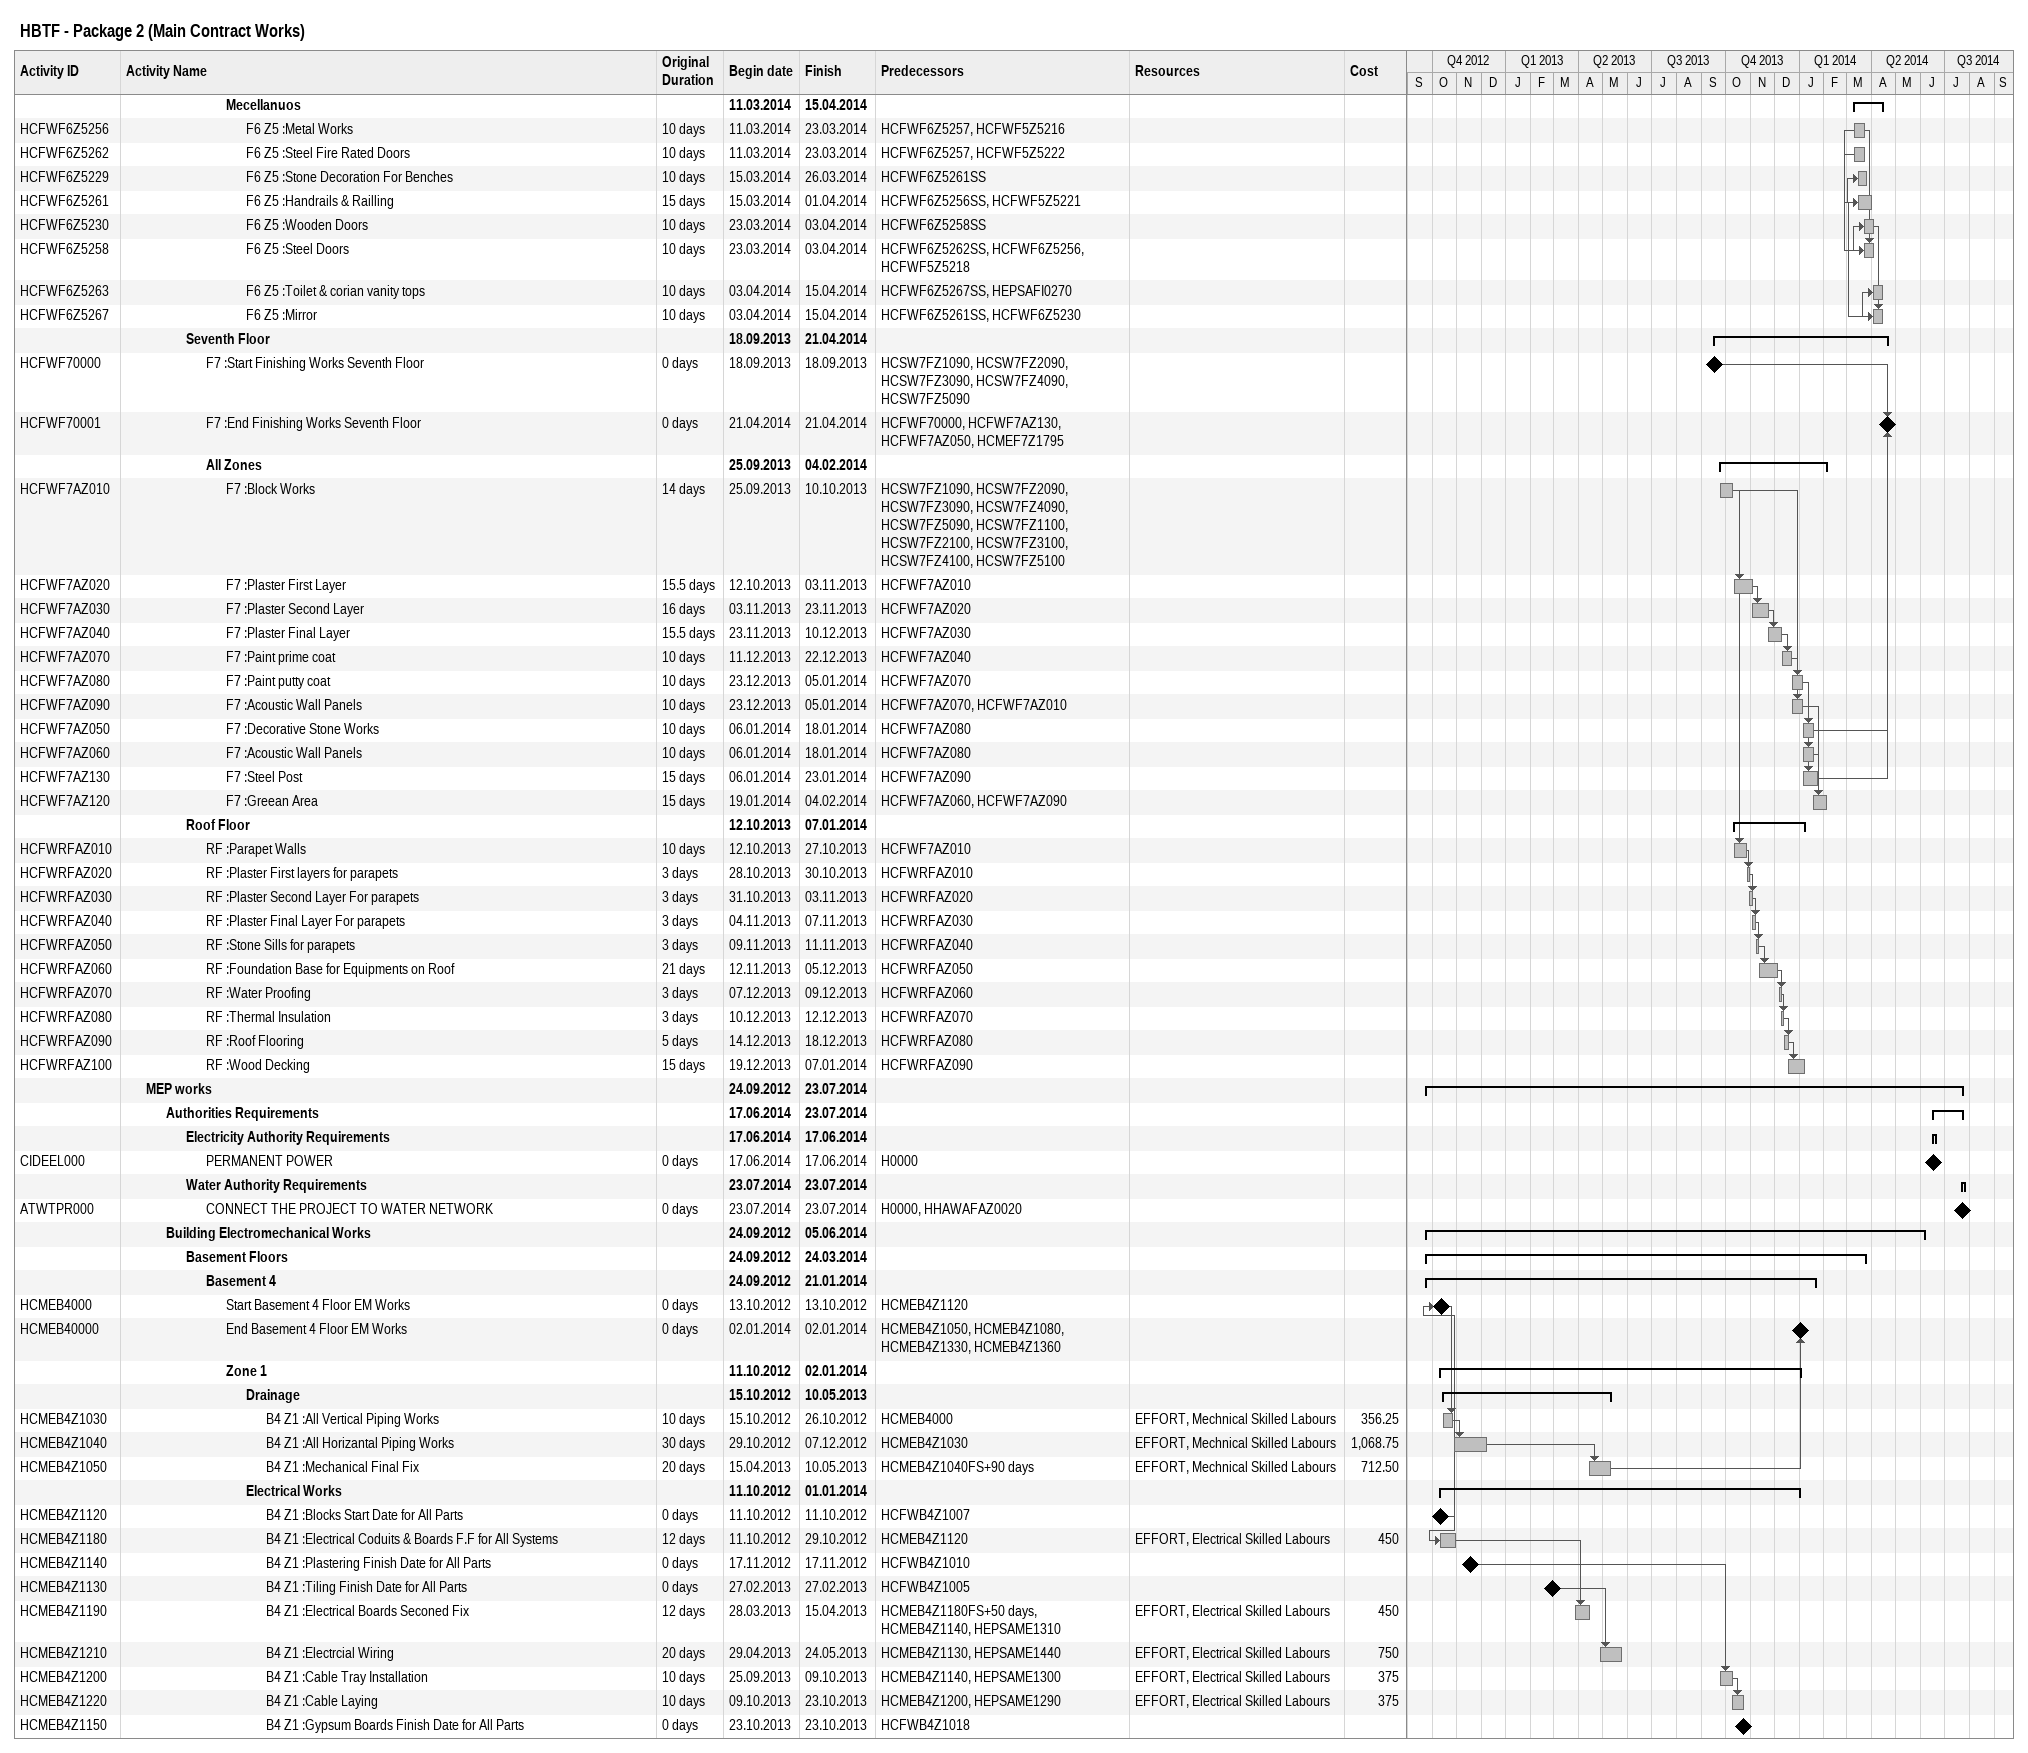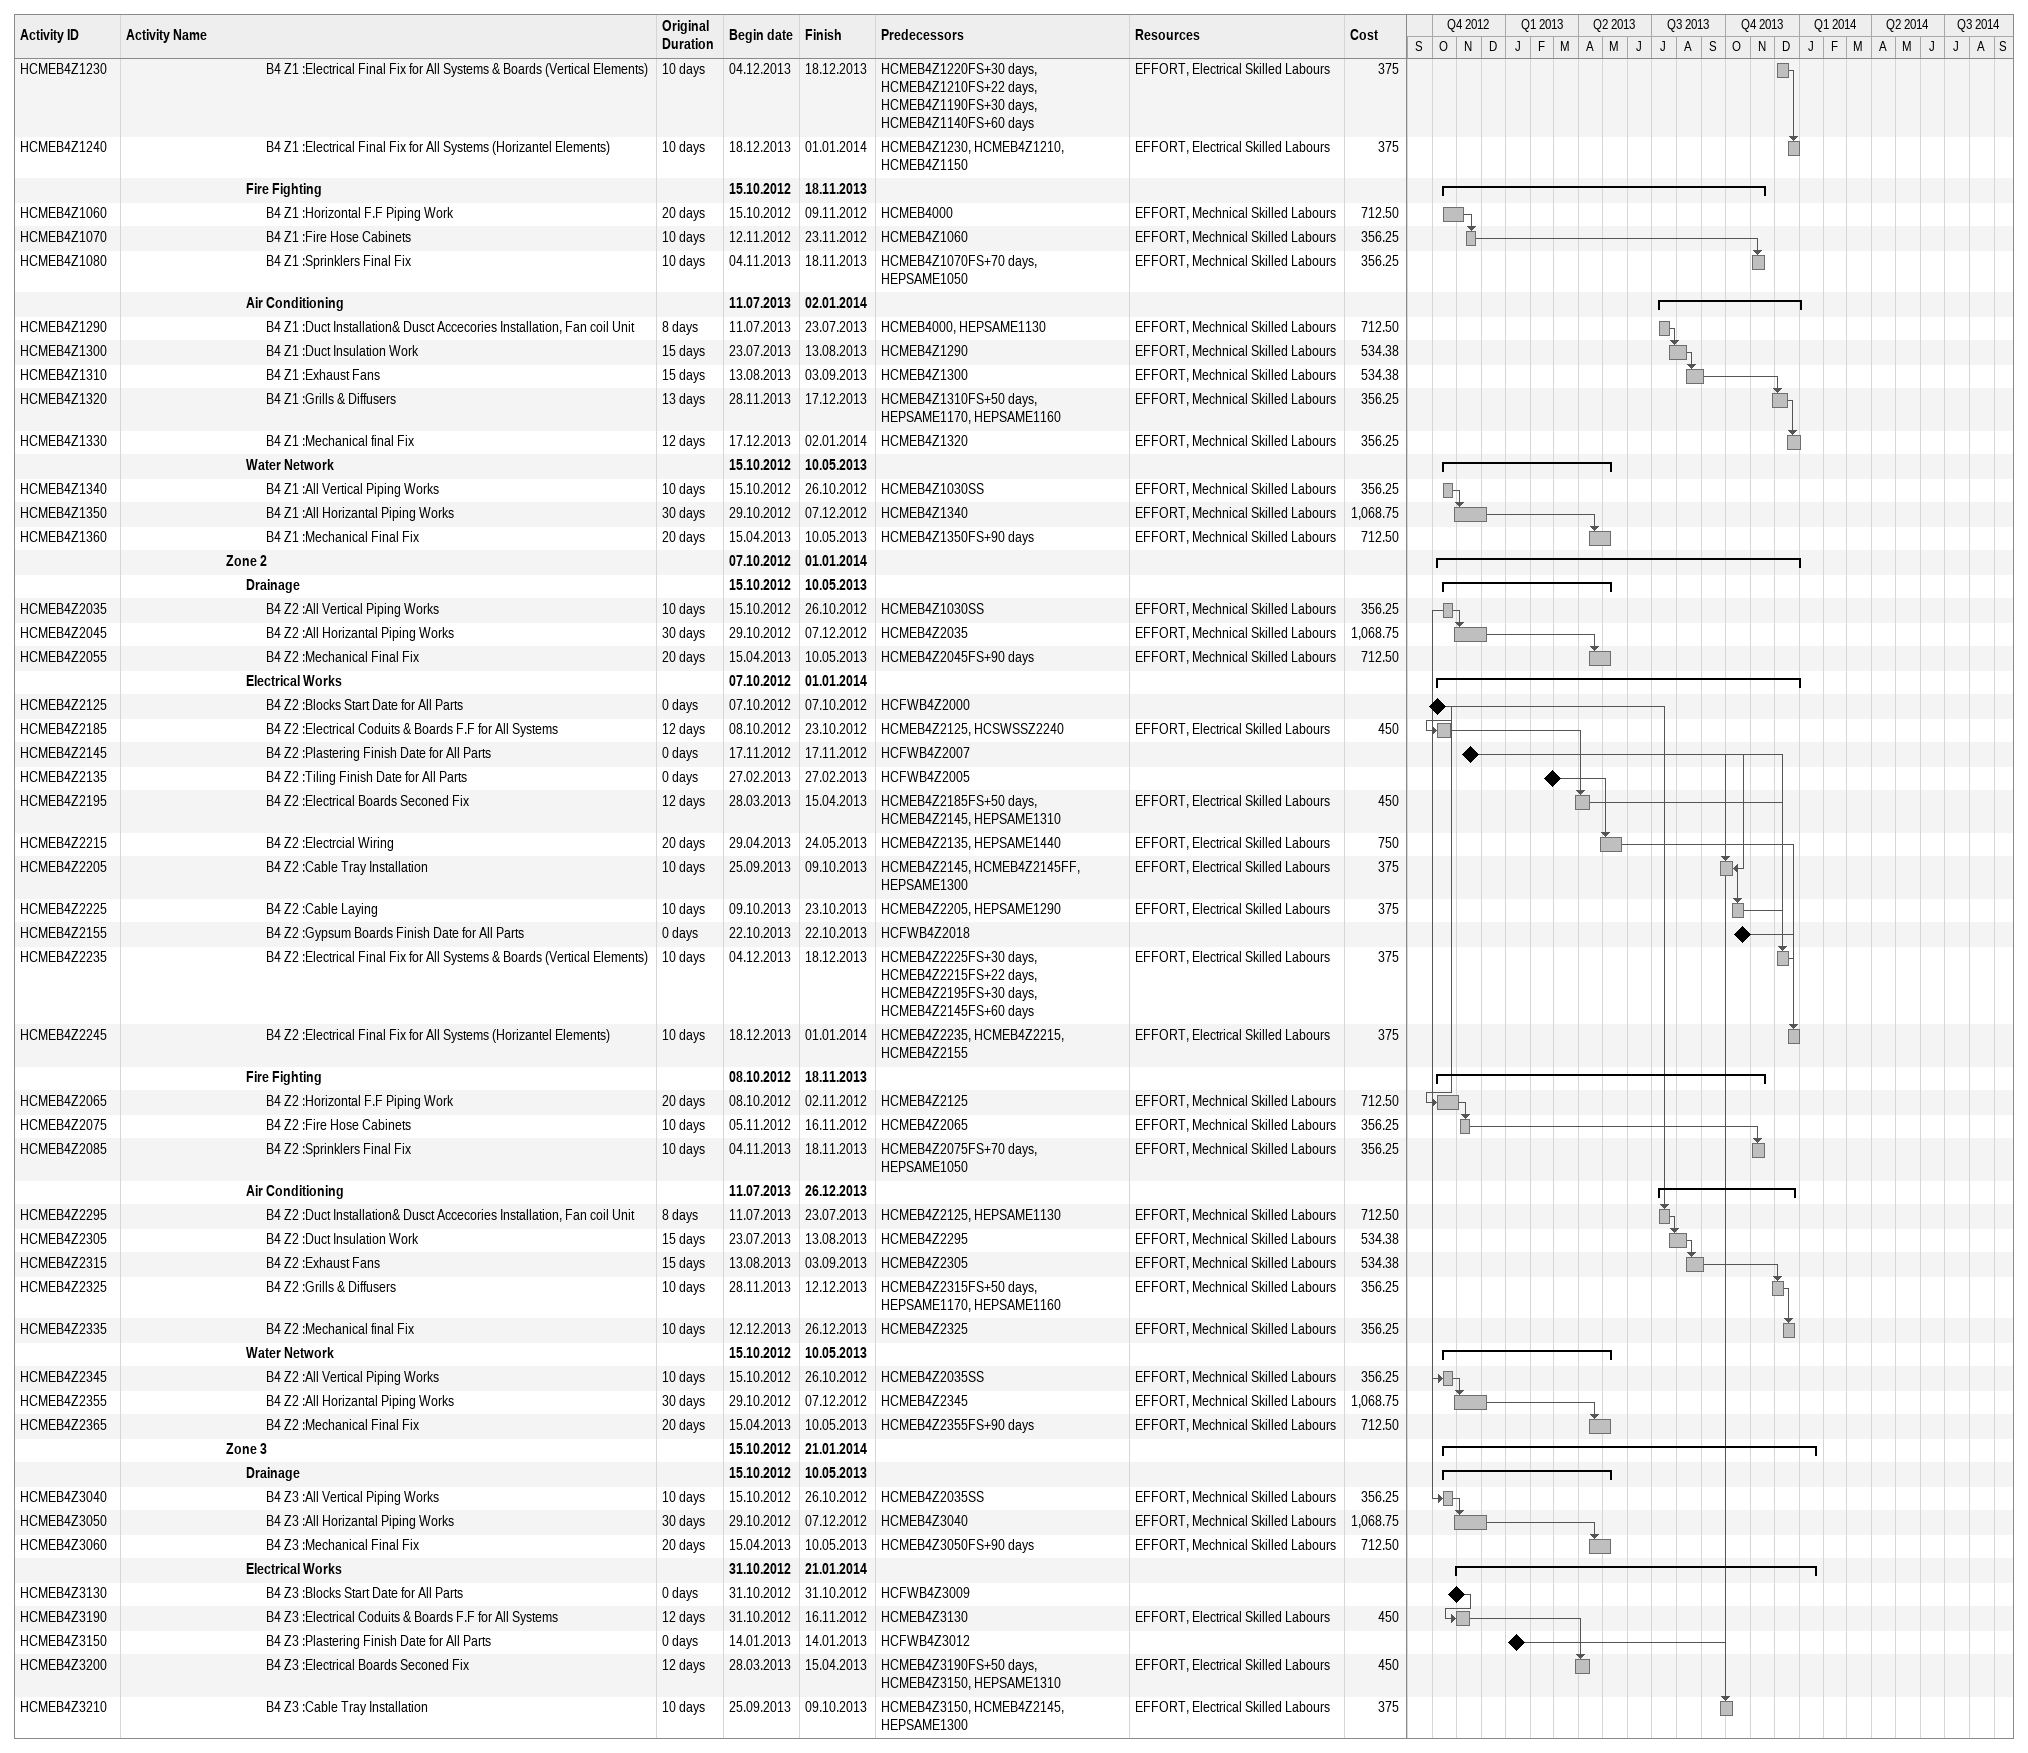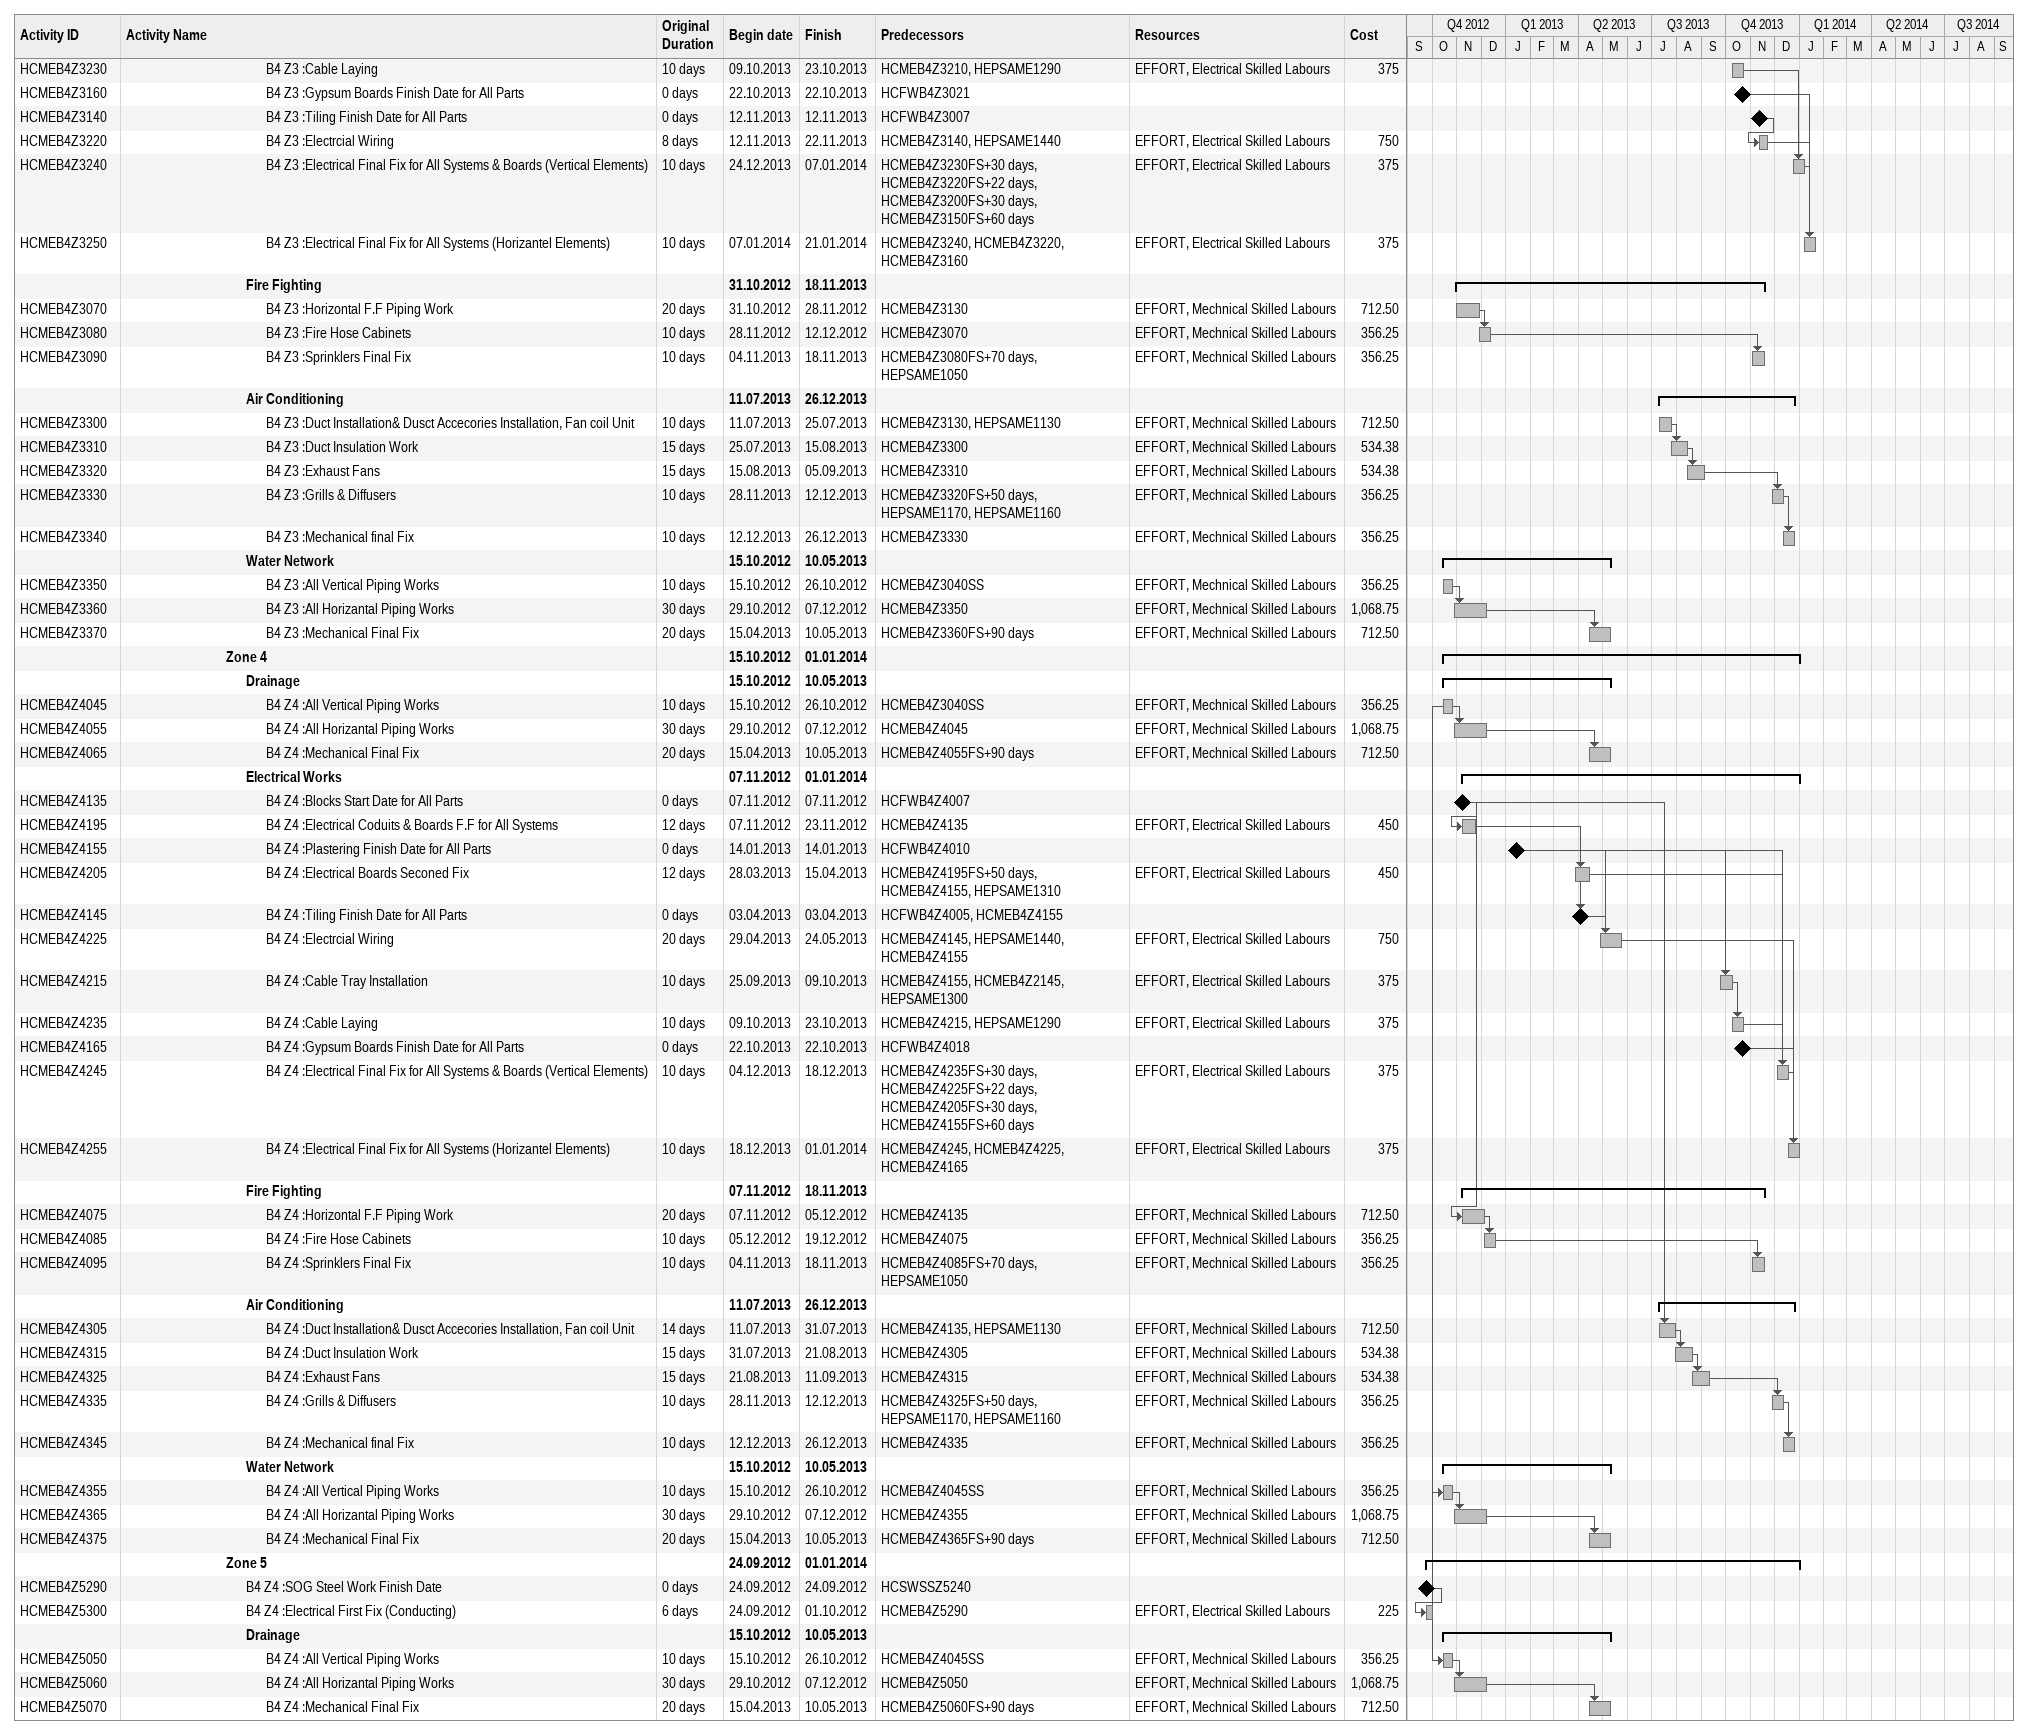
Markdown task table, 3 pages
HBTF - Package 2 (Main Contract Works)

| ID | Level | Task | Original duration | Start | Finish | Predecessors | Resources | Cost |
|---|---|---|---|---|---|---|---|---|
|  | 6 | **Mecellanuos** |  | 2014-03-11 | 2014-04-15 |  |  |  |
| HCFWF6Z5256 | 7 | F6 Z5 :Metal Works | 10d | 2014-03-11 | 2014-03-23 | HCFWF6Z5257, HCFWF5Z5216 |  |  |
| HCFWF6Z5262 | 7 | F6 Z5 :Steel Fire Rated Doors | 10d | 2014-03-11 | 2014-03-23 | HCFWF6Z5257, HCFWF5Z5222 |  |  |
| HCFWF6Z5229 | 7 | F6 Z5 :Stone Decoration For Benches | 10d | 2014-03-15 | 2014-03-26 | HCFWF6Z5261SS |  |  |
| HCFWF6Z5261 | 7 | F6 Z5 :Handrails & Railling | 15d | 2014-03-15 | 2014-04-01 | HCFWF6Z5256SS, HCFWF5Z5221 |  |  |
| HCFWF6Z5230 | 7 | F6 Z5 :Wooden Doors | 10d | 2014-03-23 | 2014-04-03 | HCFWF6Z5258SS |  |  |
| HCFWF6Z5258 | 7 | F6 Z5 :Steel Doors | 10d | 2014-03-23 | 2014-04-03 | HCFWF6Z5262SS, HCFWF6Z5256, HCFWF5Z5218 |  |  |
| HCFWF6Z5263 | 7 | F6 Z5 :Toilet & corian vanity tops | 10d | 2014-04-03 | 2014-04-15 | HCFWF6Z5267SS, HEPSAFI0270 |  |  |
| HCFWF6Z5267 | 7 | F6 Z5 :Mirror | 10d | 2014-04-03 | 2014-04-15 | HCFWF6Z5261SS, HCFWF6Z5230 |  |  |
|  | 4 | **Seventh Floor** |  | 2013-09-18 | 2014-04-21 |  |  |  |
| HCFWF70000 | 5 | F7 :Start Finishing Works Seventh Floor | 0d | 2013-09-18 | 2013-09-18 | HCSW7FZ1090, HCSW7FZ2090, HCSW7FZ3090, HCSW7FZ4090, HCSW7FZ5090 |  |  |
| HCFWF70001 | 5 | F7 :End Finishing Works Seventh Floor | 0d | 2014-04-21 | 2014-04-21 | HCFWF70000, HCFWF7AZ130, HCFWF7AZ050, HCMEF7Z1795 |  |  |
|  | 5 | **All Zones** |  | 2013-09-25 | 2014-02-04 |  |  |  |
| HCFWF7AZ010 | 6 | F7 :Block Works | 14d | 2013-09-25 | 2013-10-10 | HCSW7FZ1090, HCSW7FZ2090, HCSW7FZ3090, HCSW7FZ4090, HCSW7FZ5090, HCSW7FZ1100, HCSW7FZ2100, HCSW7FZ3100, HCSW7FZ4100, HCSW7FZ5100 |  |  |
| HCFWF7AZ020 | 6 | F7 :Plaster First Layer | 15.5d | 2013-10-12 | 2013-11-03 | HCFWF7AZ010 |  |  |
| HCFWF7AZ030 | 6 | F7 :Plaster Second Layer | 16d | 2013-11-03 | 2013-11-23 | HCFWF7AZ020 |  |  |
| HCFWF7AZ040 | 6 | F7 :Plaster Final Layer | 15.5d | 2013-11-23 | 2013-12-10 | HCFWF7AZ030 |  |  |
| HCFWF7AZ070 | 6 | F7 :Paint prime coat | 10d | 2013-12-11 | 2013-12-22 | HCFWF7AZ040 |  |  |
| HCFWF7AZ080 | 6 | F7 :Paint putty coat | 10d | 2013-12-23 | 2014-01-05 | HCFWF7AZ070 |  |  |
| HCFWF7AZ090 | 6 | F7 :Acoustic Wall Panels | 10d | 2013-12-23 | 2014-01-05 | HCFWF7AZ070, HCFWF7AZ010 |  |  |
| HCFWF7AZ050 | 6 | F7 :Decorative Stone Works | 10d | 2014-01-06 | 2014-01-18 | HCFWF7AZ080 |  |  |
| HCFWF7AZ060 | 6 | F7 :Acoustic Wall Panels | 10d | 2014-01-06 | 2014-01-18 | HCFWF7AZ080 |  |  |
| HCFWF7AZ130 | 6 | F7 :Steel Post | 15d | 2014-01-06 | 2014-01-23 | HCFWF7AZ090 |  |  |
| HCFWF7AZ120 | 6 | F7 :Greean Area | 15d | 2014-01-19 | 2014-02-04 | HCFWF7AZ060, HCFWF7AZ090 |  |  |
|  | 4 | **Roof Floor** |  | 2013-10-12 | 2014-01-07 |  |  |  |
| HCFWRFAZ010 | 5 | RF :Parapet Walls | 10d | 2013-10-12 | 2013-10-27 | HCFWF7AZ010 |  |  |
| HCFWRFAZ020 | 5 | RF :Plaster First layers for parapets | 3d | 2013-10-28 | 2013-10-30 | HCFWRFAZ010 |  |  |
| HCFWRFAZ030 | 5 | RF :Plaster Second Layer For parapets | 3d | 2013-10-31 | 2013-11-03 | HCFWRFAZ020 |  |  |
| HCFWRFAZ040 | 5 | RF :Plaster Final Layer For parapets | 3d | 2013-11-04 | 2013-11-07 | HCFWRFAZ030 |  |  |
| HCFWRFAZ050 | 5 | RF :Stone Sills for parapets | 3d | 2013-11-09 | 2013-11-11 | HCFWRFAZ040 |  |  |
| HCFWRFAZ060 | 5 | RF :Foundation Base for Equipments on Roof | 21d | 2013-11-12 | 2013-12-05 | HCFWRFAZ050 |  |  |
| HCFWRFAZ070 | 5 | RF :Water Proofing | 3d | 2013-12-07 | 2013-12-09 | HCFWRFAZ060 |  |  |
| HCFWRFAZ080 | 5 | RF :Thermal Insulation | 3d | 2013-12-10 | 2013-12-12 | HCFWRFAZ070 |  |  |
| HCFWRFAZ090 | 5 | RF :Roof Flooring | 5d | 2013-12-14 | 2013-12-18 | HCFWRFAZ080 |  |  |
| HCFWRFAZ100 | 5 | RF :Wood Decking | 15d | 2013-12-19 | 2014-01-07 | HCFWRFAZ090 |  |  |
|  | 2 | **MEP works** |  | 2012-09-24 | 2014-07-23 |  |  |  |
|  | 3 | **Authorities Requirements** |  | 2014-06-17 | 2014-07-23 |  |  |  |
|  | 4 | **Electricity Authority Requirements** |  | 2014-06-17 | 2014-06-17 |  |  |  |
| CIDEEL000 | 5 | PERMANENT POWER | 0d | 2014-06-17 | 2014-06-17 | H0000 |  |  |
|  | 4 | **Water Authority Requirements** |  | 2014-07-23 | 2014-07-23 |  |  |  |
| ATWTPR000 | 5 | CONNECT THE PROJECT TO WATER NETWORK | 0d | 2014-07-23 | 2014-07-23 | H0000, HHAWAFAZ0020 |  |  |
|  | 3 | **Building Electromechanical Works** |  | 2012-09-24 | 2014-06-05 |  |  |  |
|  | 4 | **Basement Floors** |  | 2012-09-24 | 2014-03-24 |  |  |  |
|  | 5 | **Basement 4** |  | 2012-09-24 | 2014-01-21 |  |  |  |
| HCMEB4000 | 6 | Start Basement 4 Floor EM Works | 0d | 2012-10-13 | 2012-10-13 | HCMEB4Z1120 |  |  |
| HCMEB40000 | 6 | End Basement 4 Floor EM Works | 0d | 2014-01-02 | 2014-01-02 | HCMEB4Z1050, HCMEB4Z1080, HCMEB4Z1330, HCMEB4Z1360 |  |  |
|  | 6 | **Zone 1** |  | 2012-10-11 | 2014-01-02 |  |  |  |
|  | 7 | **Drainage** |  | 2012-10-15 | 2013-05-10 |  |  |  |
| HCMEB4Z1030 | 8 | B4 Z1 :All Vertical Piping Works | 10d | 2012-10-15 | 2012-10-26 | HCMEB4000 | EFFORT, Mechnical Skilled Labours | 356.25 |
| HCMEB4Z1040 | 8 | B4 Z1 :All Horizantal Piping Works | 30d | 2012-10-29 | 2012-12-07 | HCMEB4Z1030 | EFFORT, Mechnical Skilled Labours | 1068.75 |
| HCMEB4Z1050 | 8 | B4 Z1 :Mechanical Final Fix | 20d | 2013-04-15 | 2013-05-10 | HCMEB4Z1040FS+90d | EFFORT, Mechnical Skilled Labours | 712.50 |
|  | 7 | **Electrical Works** |  | 2012-10-11 | 2014-01-01 |  |  |  |
| HCMEB4Z1120 | 8 | B4 Z1 :Blocks Start Date for All Parts | 0d | 2012-10-11 | 2012-10-11 | HCFWB4Z1007 |  |  |
| HCMEB4Z1180 | 8 | B4 Z1 :Electrical Coduits & Boards F.F for All Systems | 12d | 2012-10-11 | 2012-10-29 | HCMEB4Z1120 | EFFORT, Electrical Skilled Labours | 450 |
| HCMEB4Z1140 | 8 | B4 Z1 :Plastering Finish Date for All Parts | 0d | 2012-11-17 | 2012-11-17 | HCFWB4Z1010 |  |  |
| HCMEB4Z1130 | 8 | B4 Z1 :Tiling Finish Date for All Parts | 0d | 2013-02-27 | 2013-02-27 | HCFWB4Z1005 |  |  |
| HCMEB4Z1190 | 8 | B4 Z1 :Electrical Boards Seconed Fix | 12d | 2013-03-28 | 2013-04-15 | HCMEB4Z1180FS+50d, HCMEB4Z1140, HEPSAME1310 | EFFORT, Electrical Skilled Labours | 450 |
| HCMEB4Z1210 | 8 | B4 Z1 :Electrcial Wiring | 20d | 2013-04-29 | 2013-05-24 | HCMEB4Z1130, HEPSAME1440 | EFFORT, Electrical Skilled Labours | 750 |
| HCMEB4Z1200 | 8 | B4 Z1 :Cable Tray Installation | 10d | 2013-09-25 | 2013-10-09 | HCMEB4Z1140, HEPSAME1300 | EFFORT, Electrical Skilled Labours | 375 |
| HCMEB4Z1220 | 8 | B4 Z1 :Cable Laying | 10d | 2013-10-09 | 2013-10-23 | HCMEB4Z1200, HEPSAME1290 | EFFORT, Electrical Skilled Labours | 375 |
| HCMEB4Z1150 | 8 | B4 Z1 :Gypsum Boards Finish Date for All Parts | 0d | 2013-10-23 | 2013-10-23 | HCFWB4Z1018 |  |  |
| HCMEB4Z1230 | 8 | B4 Z1 :Electrical Final Fix for All Systems & Boards (Vertical Elements) | 10d | 2013-12-04 | 2013-12-18 | HCMEB4Z1220FS+30d, HCMEB4Z1210FS+22d, HCMEB4Z1190FS+30d, HCMEB4Z1140FS+60d | EFFORT, Electrical Skilled Labours | 375 |
| HCMEB4Z1240 | 8 | B4 Z1 :Electrical Final Fix for All Systems (Horizantel Elements) | 10d | 2013-12-18 | 2014-01-01 | HCMEB4Z1230, HCMEB4Z1210, HCMEB4Z1150 | EFFORT, Electrical Skilled Labours | 375 |
|  | 7 | **Fire Fighting** |  | 2012-10-15 | 2013-11-18 |  |  |  |
| HCMEB4Z1060 | 8 | B4 Z1 :Horizontal F.F Piping Work | 20d | 2012-10-15 | 2012-11-09 | HCMEB4000 | EFFORT, Mechnical Skilled Labours | 712.50 |
| HCMEB4Z1070 | 8 | B4 Z1 :Fire Hose Cabinets | 10d | 2012-11-12 | 2012-11-23 | HCMEB4Z1060 | EFFORT, Mechnical Skilled Labours | 356.25 |
| HCMEB4Z1080 | 8 | B4 Z1 :Sprinklers Final Fix | 10d | 2013-11-04 | 2013-11-18 | HCMEB4Z1070FS+70d, HEPSAME1050 | EFFORT, Mechnical Skilled Labours | 356.25 |
|  | 7 | **Air Conditioning** |  | 2013-07-11 | 2014-01-02 |  |  |  |
| HCMEB4Z1290 | 8 | B4 Z1 :Duct Installation& Dusct Accecories Installation, Fan coil Unit | 8d | 2013-07-11 | 2013-07-23 | HCMEB4000, HEPSAME1130 | EFFORT, Mechnical Skilled Labours | 712.50 |
| HCMEB4Z1300 | 8 | B4 Z1 :Duct Insulation Work | 15d | 2013-07-23 | 2013-08-13 | HCMEB4Z1290 | EFFORT, Mechnical Skilled Labours | 534.38 |
| HCMEB4Z1310 | 8 | B4 Z1 :Exhaust Fans | 15d | 2013-08-13 | 2013-09-03 | HCMEB4Z1300 | EFFORT, Mechnical Skilled Labours | 534.38 |
| HCMEB4Z1320 | 8 | B4 Z1 :Grills & Diffusers | 13d | 2013-11-28 | 2013-12-17 | HCMEB4Z1310FS+50d, HEPSAME1170, HEPSAME1160 | EFFORT, Mechnical Skilled Labours | 356.25 |
| HCMEB4Z1330 | 8 | B4 Z1 :Mechanical final Fix | 12d | 2013-12-17 | 2014-01-02 | HCMEB4Z1320 | EFFORT, Mechnical Skilled Labours | 356.25 |
|  | 7 | **Water Network** |  | 2012-10-15 | 2013-05-10 |  |  |  |
| HCMEB4Z1340 | 8 | B4 Z1 :All Vertical Piping Works | 10d | 2012-10-15 | 2012-10-26 | HCMEB4Z1030SS | EFFORT, Mechnical Skilled Labours | 356.25 |
| HCMEB4Z1350 | 8 | B4 Z1 :All Horizantal Piping Works | 30d | 2012-10-29 | 2012-12-07 | HCMEB4Z1340 | EFFORT, Mechnical Skilled Labours | 1068.75 |
| HCMEB4Z1360 | 8 | B4 Z1 :Mechanical Final Fix | 20d | 2013-04-15 | 2013-05-10 | HCMEB4Z1350FS+90d | EFFORT, Mechnical Skilled Labours | 712.50 |
|  | 6 | **Zone 2** |  | 2012-10-07 | 2014-01-01 |  |  |  |
|  | 7 | **Drainage** |  | 2012-10-15 | 2013-05-10 |  |  |  |
| HCMEB4Z2035 | 8 | B4 Z2 :All Vertical Piping Works | 10d | 2012-10-15 | 2012-10-26 | HCMEB4Z1030SS | EFFORT, Mechnical Skilled Labours | 356.25 |
| HCMEB4Z2045 | 8 | B4 Z2 :All Horizantal Piping Works | 30d | 2012-10-29 | 2012-12-07 | HCMEB4Z2035 | EFFORT, Mechnical Skilled Labours | 1068.75 |
| HCMEB4Z2055 | 8 | B4 Z2 :Mechanical Final Fix | 20d | 2013-04-15 | 2013-05-10 | HCMEB4Z2045FS+90d | EFFORT, Mechnical Skilled Labours | 712.50 |
|  | 7 | **Electrical Works** |  | 2012-10-07 | 2014-01-01 |  |  |  |
| HCMEB4Z2125 | 8 | B4 Z2 :Blocks Start Date for All Parts | 0d | 2012-10-07 | 2012-10-07 | HCFWB4Z2000 |  |  |
| HCMEB4Z2185 | 8 | B4 Z2 :Electrical Coduits & Boards F.F for All Systems | 12d | 2012-10-08 | 2012-10-23 | HCMEB4Z2125, HCSWSSZ2240 | EFFORT, Electrical Skilled Labours | 450 |
| HCMEB4Z2145 | 8 | B4 Z2 :Plastering Finish Date for All Parts | 0d | 2012-11-17 | 2012-11-17 | HCFWB4Z2007 |  |  |
| HCMEB4Z2135 | 8 | B4 Z2 :Tiling Finish Date for All Parts | 0d | 2013-02-27 | 2013-02-27 | HCFWB4Z2005 |  |  |
| HCMEB4Z2195 | 8 | B4 Z2 :Electrical Boards Seconed Fix | 12d | 2013-03-28 | 2013-04-15 | HCMEB4Z2185FS+50d, HCMEB4Z2145, HEPSAME1310 | EFFORT, Electrical Skilled Labours | 450 |
| HCMEB4Z2215 | 8 | B4 Z2 :Electrcial Wiring | 20d | 2013-04-29 | 2013-05-24 | HCMEB4Z2135, HEPSAME1440 | EFFORT, Electrical Skilled Labours | 750 |
| HCMEB4Z2205 | 8 | B4 Z2 :Cable Tray Installation | 10d | 2013-09-25 | 2013-10-09 | HCMEB4Z2145, HCMEB4Z2145FF, HEPSAME1300 | EFFORT, Electrical Skilled Labours | 375 |
| HCMEB4Z2225 | 8 | B4 Z2 :Cable Laying | 10d | 2013-10-09 | 2013-10-23 | HCMEB4Z2205, HEPSAME1290 | EFFORT, Electrical Skilled Labours | 375 |
| HCMEB4Z2155 | 8 | B4 Z2 :Gypsum Boards Finish Date for All Parts | 0d | 2013-10-22 | 2013-10-22 | HCFWB4Z2018 |  |  |
| HCMEB4Z2235 | 8 | B4 Z2 :Electrical Final Fix for All Systems & Boards (Vertical Elements) | 10d | 2013-12-04 | 2013-12-18 | HCMEB4Z2225FS+30d, HCMEB4Z2215FS+22d, HCMEB4Z2195FS+30d, HCMEB4Z2145FS+60d | EFFORT, Electrical Skilled Labours | 375 |
| HCMEB4Z2245 | 8 | B4 Z2 :Electrical Final Fix for All Systems (Horizantel Elements) | 10d | 2013-12-18 | 2014-01-01 | HCMEB4Z2235, HCMEB4Z2215, HCMEB4Z2155 | EFFORT, Electrical Skilled Labours | 375 |
|  | 7 | **Fire Fighting** |  | 2012-10-08 | 2013-11-18 |  |  |  |
| HCMEB4Z2065 | 8 | B4 Z2 :Horizontal F.F Piping Work | 20d | 2012-10-08 | 2012-11-02 | HCMEB4Z2125 | EFFORT, Mechnical Skilled Labours | 712.50 |
| HCMEB4Z2075 | 8 | B4 Z2 :Fire Hose Cabinets | 10d | 2012-11-05 | 2012-11-16 | HCMEB4Z2065 | EFFORT, Mechnical Skilled Labours | 356.25 |
| HCMEB4Z2085 | 8 | B4 Z2 :Sprinklers Final Fix | 10d | 2013-11-04 | 2013-11-18 | HCMEB4Z2075FS+70d, HEPSAME1050 | EFFORT, Mechnical Skilled Labours | 356.25 |
|  | 7 | **Air Conditioning** |  | 2013-07-11 | 2013-12-26 |  |  |  |
| HCMEB4Z2295 | 8 | B4 Z2 :Duct Installation& Dusct Accecories Installation, Fan coil Unit | 8d | 2013-07-11 | 2013-07-23 | HCMEB4Z2125, HEPSAME1130 | EFFORT, Mechnical Skilled Labours | 712.50 |
| HCMEB4Z2305 | 8 | B4 Z2 :Duct Insulation Work | 15d | 2013-07-23 | 2013-08-13 | HCMEB4Z2295 | EFFORT, Mechnical Skilled Labours | 534.38 |
| HCMEB4Z2315 | 8 | B4 Z2 :Exhaust Fans | 15d | 2013-08-13 | 2013-09-03 | HCMEB4Z2305 | EFFORT, Mechnical Skilled Labours | 534.38 |
| HCMEB4Z2325 | 8 | B4 Z2 :Grills & Diffusers | 10d | 2013-11-28 | 2013-12-12 | HCMEB4Z2315FS+50d, HEPSAME1170, HEPSAME1160 | EFFORT, Mechnical Skilled Labours | 356.25 |
| HCMEB4Z2335 | 8 | B4 Z2 :Mechanical final Fix | 10d | 2013-12-12 | 2013-12-26 | HCMEB4Z2325 | EFFORT, Mechnical Skilled Labours | 356.25 |
|  | 7 | **Water Network** |  | 2012-10-15 | 2013-05-10 |  |  |  |
| HCMEB4Z2345 | 8 | B4 Z2 :All Vertical Piping Works | 10d | 2012-10-15 | 2012-10-26 | HCMEB4Z2035SS | EFFORT, Mechnical Skilled Labours | 356.25 |
| HCMEB4Z2355 | 8 | B4 Z2 :All Horizantal Piping Works | 30d | 2012-10-29 | 2012-12-07 | HCMEB4Z2345 | EFFORT, Mechnical Skilled Labours | 1068.75 |
| HCMEB4Z2365 | 8 | B4 Z2 :Mechanical Final Fix | 20d | 2013-04-15 | 2013-05-10 | HCMEB4Z2355FS+90d | EFFORT, Mechnical Skilled Labours | 712.50 |
|  | 6 | **Zone 3** |  | 2012-10-15 | 2014-01-21 |  |  |  |
|  | 7 | **Drainage** |  | 2012-10-15 | 2013-05-10 |  |  |  |
| HCMEB4Z3040 | 8 | B4 Z3 :All Vertical Piping Works | 10d | 2012-10-15 | 2012-10-26 | HCMEB4Z2035SS | EFFORT, Mechnical Skilled Labours | 356.25 |
| HCMEB4Z3050 | 8 | B4 Z3 :All Horizantal Piping Works | 30d | 2012-10-29 | 2012-12-07 | HCMEB4Z3040 | EFFORT, Mechnical Skilled Labours | 1068.75 |
| HCMEB4Z3060 | 8 | B4 Z3 :Mechanical Final Fix | 20d | 2013-04-15 | 2013-05-10 | HCMEB4Z3050FS+90d | EFFORT, Mechnical Skilled Labours | 712.50 |
|  | 7 | **Electrical Works** |  | 2012-10-31 | 2014-01-21 |  |  |  |
| HCMEB4Z3130 | 8 | B4 Z3 :Blocks Start Date for All Parts | 0d | 2012-10-31 | 2012-10-31 | HCFWB4Z3009 |  |  |
| HCMEB4Z3190 | 8 | B4 Z3 :Electrical Coduits & Boards F.F for All Systems | 12d | 2012-10-31 | 2012-11-16 | HCMEB4Z3130 | EFFORT, Electrical Skilled Labours | 450 |
| HCMEB4Z3150 | 8 | B4 Z3 :Plastering Finish Date for All Parts | 0d | 2013-01-14 | 2013-01-14 | HCFWB4Z3012 |  |  |
| HCMEB4Z3200 | 8 | B4 Z3 :Electrical Boards Seconed Fix | 12d | 2013-03-28 | 2013-04-15 | HCMEB4Z3190FS+50d, HCMEB4Z3150, HEPSAME1310 | EFFORT, Electrical Skilled Labours | 450 |
| HCMEB4Z3210 | 8 | B4 Z3 :Cable Tray Installation | 10d | 2013-09-25 | 2013-10-09 | HCMEB4Z3150, HCMEB4Z2145, HEPSAME1300 | EFFORT, Electrical Skilled Labours | 375 |
| HCMEB4Z3230 | 8 | B4 Z3 :Cable Laying | 10d | 2013-10-09 | 2013-10-23 | HCMEB4Z3210, HEPSAME1290 | EFFORT, Electrical Skilled Labours | 375 |
| HCMEB4Z3160 | 8 | B4 Z3 :Gypsum Boards Finish Date for All Parts | 0d | 2013-10-22 | 2013-10-22 | HCFWB4Z3021 |  |  |
| HCMEB4Z3140 | 8 | B4 Z3 :Tiling Finish Date for All Parts | 0d | 2013-11-12 | 2013-11-12 | HCFWB4Z3007 |  |  |
| HCMEB4Z3220 | 8 | B4 Z3 :Electrcial Wiring | 8d | 2013-11-12 | 2013-11-22 | HCMEB4Z3140, HEPSAME1440 | EFFORT, Electrical Skilled Labours | 750 |
| HCMEB4Z3240 | 8 | B4 Z3 :Electrical Final Fix for All Systems & Boards (Vertical Elements) | 10d | 2013-12-24 | 2014-01-07 | HCMEB4Z3230FS+30d, HCMEB4Z3220FS+22d, HCMEB4Z3200FS+30d, HCMEB4Z3150FS+60d | EFFORT, Electrical Skilled Labours | 375 |
| HCMEB4Z3250 | 8 | B4 Z3 :Electrical Final Fix for All Systems (Horizantel Elements) | 10d | 2014-01-07 | 2014-01-21 | HCMEB4Z3240, HCMEB4Z3220, HCMEB4Z3160 | EFFORT, Electrical Skilled Labours | 375 |
|  | 7 | **Fire Fighting** |  | 2012-10-31 | 2013-11-18 |  |  |  |
| HCMEB4Z3070 | 8 | B4 Z3 :Horizontal F.F Piping Work | 20d | 2012-10-31 | 2012-11-28 | HCMEB4Z3130 | EFFORT, Mechnical Skilled Labours | 712.50 |
| HCMEB4Z3080 | 8 | B4 Z3 :Fire Hose Cabinets | 10d | 2012-11-28 | 2012-12-12 | HCMEB4Z3070 | EFFORT, Mechnical Skilled Labours | 356.25 |
| HCMEB4Z3090 | 8 | B4 Z3 :Sprinklers Final Fix | 10d | 2013-11-04 | 2013-11-18 | HCMEB4Z3080FS+70d, HEPSAME1050 | EFFORT, Mechnical Skilled Labours | 356.25 |
|  | 7 | **Air Conditioning** |  | 2013-07-11 | 2013-12-26 |  |  |  |
| HCMEB4Z3300 | 8 | B4 Z3 :Duct Installation& Dusct Accecories Installation, Fan coil Unit | 10d | 2013-07-11 | 2013-07-25 | HCMEB4Z3130, HEPSAME1130 | EFFORT, Mechnical Skilled Labours | 712.50 |
| HCMEB4Z3310 | 8 | B4 Z3 :Duct Insulation Work | 15d | 2013-07-25 | 2013-08-15 | HCMEB4Z3300 | EFFORT, Mechnical Skilled Labours | 534.38 |
| HCMEB4Z3320 | 8 | B4 Z3 :Exhaust Fans | 15d | 2013-08-15 | 2013-09-05 | HCMEB4Z3310 | EFFORT, Mechnical Skilled Labours | 534.38 |
| HCMEB4Z3330 | 8 | B4 Z3 :Grills & Diffusers | 10d | 2013-11-28 | 2013-12-12 | HCMEB4Z3320FS+50d, HEPSAME1170, HEPSAME1160 | EFFORT, Mechnical Skilled Labours | 356.25 |
| HCMEB4Z3340 | 8 | B4 Z3 :Mechanical final Fix | 10d | 2013-12-12 | 2013-12-26 | HCMEB4Z3330 | EFFORT, Mechnical Skilled Labours | 356.25 |
|  | 7 | **Water Network** |  | 2012-10-15 | 2013-05-10 |  |  |  |
| HCMEB4Z3350 | 8 | B4 Z3 :All Vertical Piping Works | 10d | 2012-10-15 | 2012-10-26 | HCMEB4Z3040SS | EFFORT, Mechnical Skilled Labours | 356.25 |
| HCMEB4Z3360 | 8 | B4 Z3 :All Horizantal Piping Works | 30d | 2012-10-29 | 2012-12-07 | HCMEB4Z3350 | EFFORT, Mechnical Skilled Labours | 1068.75 |
| HCMEB4Z3370 | 8 | B4 Z3 :Mechanical Final Fix | 20d | 2013-04-15 | 2013-05-10 | HCMEB4Z3360FS+90d | EFFORT, Mechnical Skilled Labours | 712.50 |
|  | 6 | **Zone 4** |  | 2012-10-15 | 2014-01-01 |  |  |  |
|  | 7 | **Drainage** |  | 2012-10-15 | 2013-05-10 |  |  |  |
| HCMEB4Z4045 | 8 | B4 Z4 :All Vertical Piping Works | 10d | 2012-10-15 | 2012-10-26 | HCMEB4Z3040SS | EFFORT, Mechnical Skilled Labours | 356.25 |
| HCMEB4Z4055 | 8 | B4 Z4 :All Horizantal Piping Works | 30d | 2012-10-29 | 2012-12-07 | HCMEB4Z4045 | EFFORT, Mechnical Skilled Labours | 1068.75 |
| HCMEB4Z4065 | 8 | B4 Z4 :Mechanical Final Fix | 20d | 2013-04-15 | 2013-05-10 | HCMEB4Z4055FS+90d | EFFORT, Mechnical Skilled Labours | 712.50 |
|  | 7 | **Electrical Works** |  | 2012-11-07 | 2014-01-01 |  |  |  |
| HCMEB4Z4135 | 8 | B4 Z4 :Blocks Start Date for All Parts | 0d | 2012-11-07 | 2012-11-07 | HCFWB4Z4007 |  |  |
| HCMEB4Z4195 | 8 | B4 Z4 :Electrical Coduits & Boards F.F for All Systems | 12d | 2012-11-07 | 2012-11-23 | HCMEB4Z4135 | EFFORT, Electrical Skilled Labours | 450 |
| HCMEB4Z4155 | 8 | B4 Z4 :Plastering Finish Date for All Parts | 0d | 2013-01-14 | 2013-01-14 | HCFWB4Z4010 |  |  |
| HCMEB4Z4205 | 8 | B4 Z4 :Electrical Boards Seconed Fix | 12d | 2013-03-28 | 2013-04-15 | HCMEB4Z4195FS+50d, HCMEB4Z4155, HEPSAME1310 | EFFORT, Electrical Skilled Labours | 450 |
| HCMEB4Z4145 | 8 | B4 Z4 :Tiling Finish Date for All Parts | 0d | 2013-04-03 | 2013-04-03 | HCFWB4Z4005, HCMEB4Z4155 |  |  |
| HCMEB4Z4225 | 8 | B4 Z4 :Electrcial Wiring | 20d | 2013-04-29 | 2013-05-24 | HCMEB4Z4145, HEPSAME1440, HCMEB4Z4155 | EFFORT, Electrical Skilled Labours | 750 |
| HCMEB4Z4215 | 8 | B4 Z4 :Cable Tray Installation | 10d | 2013-09-25 | 2013-10-09 | HCMEB4Z4155, HCMEB4Z2145, HEPSAME1300 | EFFORT, Electrical Skilled Labours | 375 |
| HCMEB4Z4235 | 8 | B4 Z4 :Cable Laying | 10d | 2013-10-09 | 2013-10-23 | HCMEB4Z4215, HEPSAME1290 | EFFORT, Electrical Skilled Labours | 375 |
| HCMEB4Z4165 | 8 | B4 Z4 :Gypsum Boards Finish Date for All Parts | 0d | 2013-10-22 | 2013-10-22 | HCFWB4Z4018 |  |  |
| HCMEB4Z4245 | 8 | B4 Z4 :Electrical Final Fix for All Systems & Boards (Vertical Elements) | 10d | 2013-12-04 | 2013-12-18 | HCMEB4Z4235FS+30d, HCMEB4Z4225FS+22d, HCMEB4Z4205FS+30d, HCMEB4Z4155FS+60d | EFFORT, Electrical Skilled Labours | 375 |
| HCMEB4Z4255 | 8 | B4 Z4 :Electrical Final Fix for All Systems (Horizantel Elements) | 10d | 2013-12-18 | 2014-01-01 | HCMEB4Z4245, HCMEB4Z4225, HCMEB4Z4165 | EFFORT, Electrical Skilled Labours | 375 |
|  | 7 | **Fire Fighting** |  | 2012-11-07 | 2013-11-18 |  |  |  |
| HCMEB4Z4075 | 8 | B4 Z4 :Horizontal F.F Piping Work | 20d | 2012-11-07 | 2012-12-05 | HCMEB4Z4135 | EFFORT, Mechnical Skilled Labours | 712.50 |
| HCMEB4Z4085 | 8 | B4 Z4 :Fire Hose Cabinets | 10d | 2012-12-05 | 2012-12-19 | HCMEB4Z4075 | EFFORT, Mechnical Skilled Labours | 356.25 |
| HCMEB4Z4095 | 8 | B4 Z4 :Sprinklers Final Fix | 10d | 2013-11-04 | 2013-11-18 | HCMEB4Z4085FS+70d, HEPSAME1050 | EFFORT, Mechnical Skilled Labours | 356.25 |
|  | 7 | **Air Conditioning** |  | 2013-07-11 | 2013-12-26 |  |  |  |
| HCMEB4Z4305 | 8 | B4 Z4 :Duct Installation& Dusct Accecories Installation, Fan coil Unit | 14d | 2013-07-11 | 2013-07-31 | HCMEB4Z4135, HEPSAME1130 | EFFORT, Mechnical Skilled Labours | 712.50 |
| HCMEB4Z4315 | 8 | B4 Z4 :Duct Insulation Work | 15d | 2013-07-31 | 2013-08-21 | HCMEB4Z4305 | EFFORT, Mechnical Skilled Labours | 534.38 |
| HCMEB4Z4325 | 8 | B4 Z4 :Exhaust Fans | 15d | 2013-08-21 | 2013-09-11 | HCMEB4Z4315 | EFFORT, Mechnical Skilled Labours | 534.38 |
| HCMEB4Z4335 | 8 | B4 Z4 :Grills & Diffusers | 10d | 2013-11-28 | 2013-12-12 | HCMEB4Z4325FS+50d, HEPSAME1170, HEPSAME1160 | EFFORT, Mechnical Skilled Labours | 356.25 |
| HCMEB4Z4345 | 8 | B4 Z4 :Mechanical final Fix | 10d | 2013-12-12 | 2013-12-26 | HCMEB4Z4335 | EFFORT, Mechnical Skilled Labours | 356.25 |
|  | 7 | **Water Network** |  | 2012-10-15 | 2013-05-10 |  |  |  |
| HCMEB4Z4355 | 8 | B4 Z4 :All Vertical Piping Works | 10d | 2012-10-15 | 2012-10-26 | HCMEB4Z4045SS | EFFORT, Mechnical Skilled Labours | 356.25 |
| HCMEB4Z4365 | 8 | B4 Z4 :All Horizantal Piping Works | 30d | 2012-10-29 | 2012-12-07 | HCMEB4Z4355 | EFFORT, Mechnical Skilled Labours | 1068.75 |
| HCMEB4Z4375 | 8 | B4 Z4 :Mechanical Final Fix | 20d | 2013-04-15 | 2013-05-10 | HCMEB4Z4365FS+90d | EFFORT, Mechnical Skilled Labours | 712.50 |
|  | 6 | **Zone 5** |  | 2012-09-24 | 2014-01-01 |  |  |  |
| HCMEB4Z5290 | 7 | B4 Z4 :SOG Steel Work Finish Date | 0d | 2012-09-24 | 2012-09-24 | HCSWSSZ5240 |  |  |
| HCMEB4Z5300 | 7 | B4 Z4 :Electrical First Fix (Conducting) | 6d | 2012-09-24 | 2012-10-01 | HCMEB4Z5290 | EFFORT, Electrical Skilled Labours | 225 |
|  | 7 | **Drainage** |  | 2012-10-15 | 2013-05-10 |  |  |  |
| HCMEB4Z5050 | 8 | B4 Z4 :All Vertical Piping Works | 10d | 2012-10-15 | 2012-10-26 | HCMEB4Z4045SS | EFFORT, Mechnical Skilled Labours | 356.25 |
| HCMEB4Z5060 | 8 | B4 Z4 :All Horizantal Piping Works | 30d | 2012-10-29 | 2012-12-07 | HCMEB4Z5050 | EFFORT, Mechnical Skilled Labours | 1068.75 |
| HCMEB4Z5070 | 8 | B4 Z4 :Mechanical Final Fix | 20d | 2013-04-15 | 2013-05-10 | HCMEB4Z5060FS+90d | EFFORT, Mechnical Skilled Labours | 712.50 |
